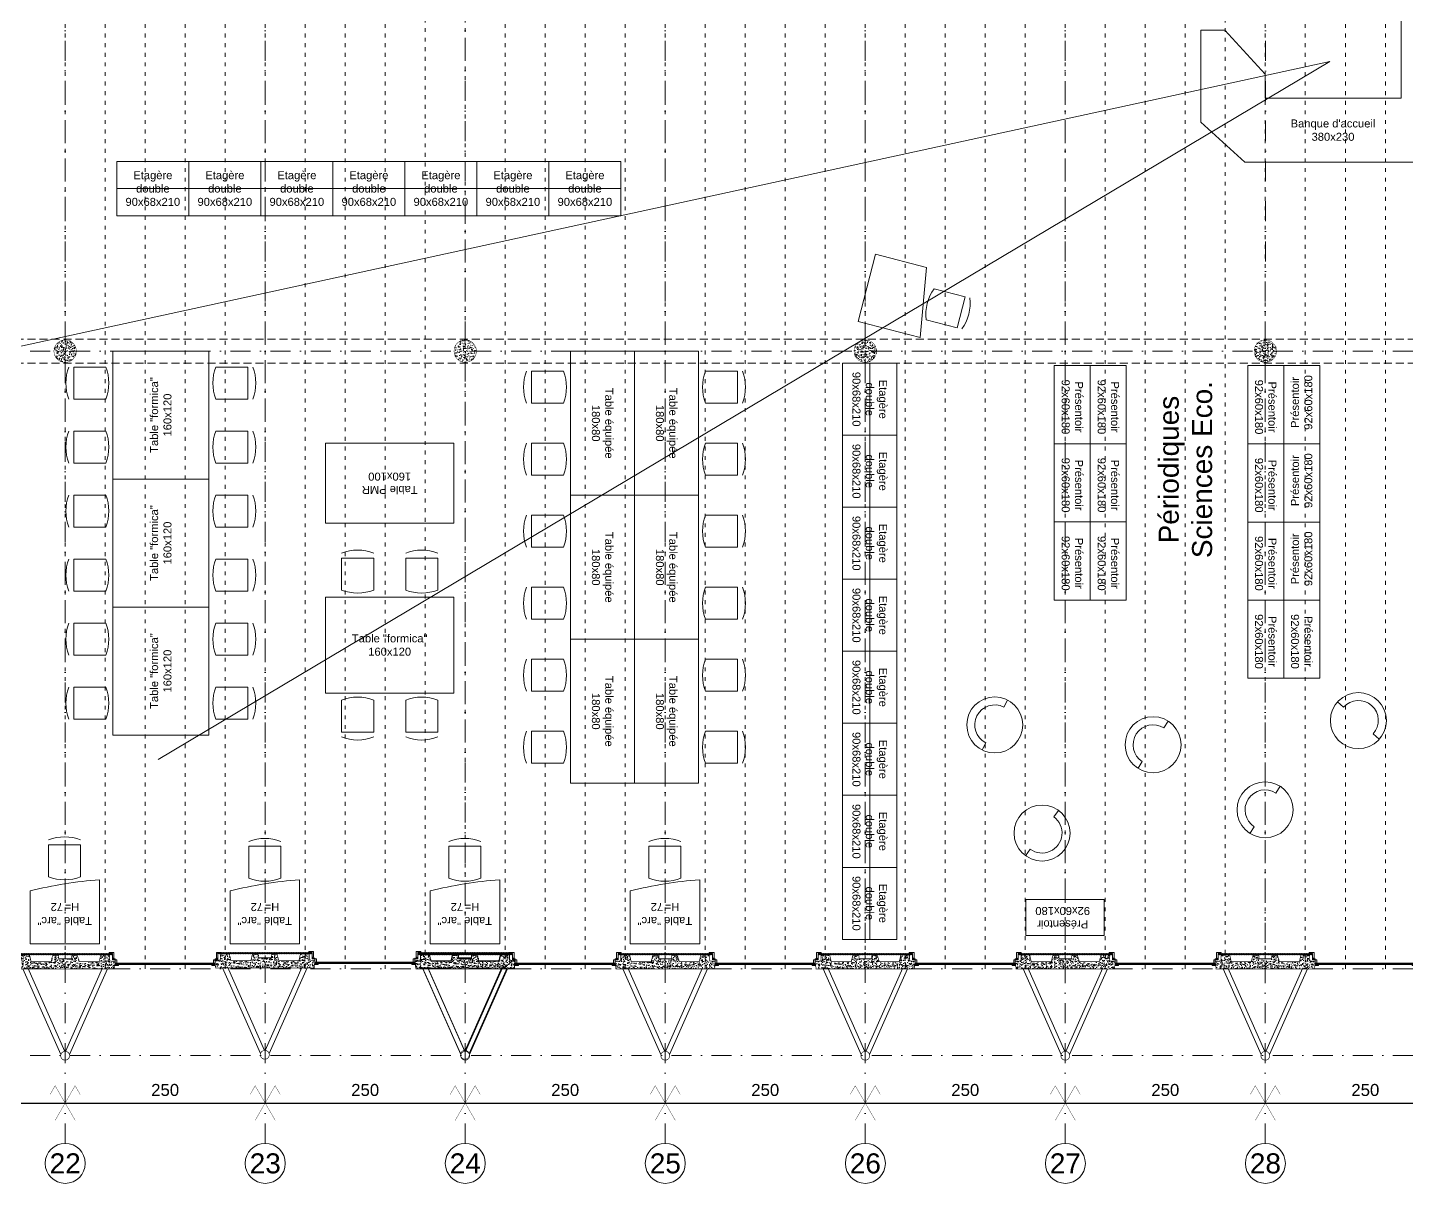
# Model space of a CAD drawing. Header units: millimetres. Extents: x 0 to 111176, y 95213 to 141729.
# Drawn here: x 55951 to 57674, y 106195 to 107640 of the extents above; entities that cross this region are included whole.
import ezdxf
from ezdxf.enums import TextEntityAlignment as Align

# ---------------------------------------------------------------- set-up
doc = ezdxf.new("R2010")
doc.units = ezdxf.units.MM
for name, pattern in [('ACAD_ISO03W100', [30, 12, -18]), ('CONTINU', [0]), ('HIDDEN2', [0.1875, 0.125, -0.0625]), ('TIRETPT2', [0.5, 0.25, -0.125, 0, -0.125])]:
    doc.linetypes.add(name, pattern=pattern)
doc.layers.get('Defpoints').update_dxf_attribs({"lineweight": 9})
doc.layers.add('CDP', color=7, linetype='Continuous', lineweight=9, true_color=0x364259)
doc.layers.add('STR_BOLLARD', color=7, linetype='Continuous', lineweight=9, true_color=0x1c1c1c)
doc.layers.add('Invisible', color=52, linetype='Continuous', lineweight=9, plot=False)
for name, color, linetype, lineweight in [('MEN_Ext', 115, 'Continuous', 9), ('MOB', 37, 'Continuous', 9), ('STR_BOLLARD_Axes', 252, 'Continuous', 9), ('STR_BOLLARD_projeté', 251, 'Continuous', 9)]:
    doc.layers.add(name, color=color, linetype=linetype, lineweight=lineweight)
doc.styles.add('Arial', font='arial.ttf')
doc.styles.add('Arial-10', font='arial.ttf', dxfattribs={"height": 10})
doc.styles.add('Arial-15', font='arial.ttf', dxfattribs={"height": 15})
doc.styles.add('Arial-20', font='arial.ttf', dxfattribs={"height": 20})
doc.dimstyles.new('Cote-15', dxfattribs={"dimtxt": 15, "dimasz": 15, "dimexe": 1.25, "dimexo": 0.625, "dimgap": 7.5, "dimtad": 1, "dimdec": 0, "dimrnd": 0.025, "dimtxsty": 'Arial-15', "dimblk": 'ARCHTICK', "dimcen": 2.5, "dimse1": 1, "dimse2": 1, "dimazin": 0, "dimtfac": 1, "dimtmove": 1, "dimatfit": 3, "dimfxl": 1, "dimarcsym": 0})

# ---------------------------------------------------------------- blocks, each defined once
blk = doc.blocks.new('panneau+contreventement')
at = {"lineweight": 5}
h = blk.add_hatch(dxfattribs=at)
h.set_pattern_fill('AR-CONC', color=252, scale=0.04, angle=360, style=0)
h.set_pattern_definition([(49.99999999999994, (6.955815479159355e-08, 17.59999999470892), (7.287386759840159, -0.6375634215561317), [0.7619999999999998, -8.381999999999998]), (354.9999999999999, (6.955815479159355e-08, 17.59999999470892), (-1.409736856998765, 7.642273809561408), [0.6096, -6.7056233668]), (100.4514446999998, (0.6072803495580956, 17.54686985470835), (5.877649883614139, 7.004710076487798), [0.6476003520000001, -7.123609784]), (46.18419999999995, (6.955815479159355e-08, 19.63199999470817), (10.8431616356852, -1.681693117309098), [1.143, -12.573]), (96.63555760999995, (0.9035960695582617, 19.49185999470865), (9.49616536206013, 9.89704498390885), [0.9714009256, -10.6854243264]), (351.18415117, (6.955815479159355e-08, 19.63199999470817), (9.496165362599092, 9.897044983421296), [0.9143986827999999, -10.0583892768]), (20.99999999999999, (1.016000069557776, 19.12399999471018), (6.064575650765295, -4.090607927483512), [0.7619999999999999, -8.382]), (326, (1.016000069557776, 19.12399999471018), (2.472081133905891, 7.367518644892768), [0.6096, -6.7056]), (71.45144499999996, (1.521381373558143, 18.78311599870722), (8.53665677114865, 3.2769107554362), [0.647600352, -7.123597503999998]), (37.49999999999993, (6.955815479159355e-08, 17.59999999470892), (0.1235441300236765, 3.382201554926124), [0, -6.624319999999999, 0, -6.8072, 0, -6.731]), (7.499999999999964, (6.955815479159355e-08, 17.59999999470892), (2.672786500412234, 4.007222992724778), [0, -3.88112, 0, -6.47192, 0, -2.5654]), (327.4999999999998, (-2.265679930442275, 17.59999999470892), (5.423623806674856, -0.2291497597069439), [0, -2.54, 0, -7.9248, 0, -10.5156]), (317.4999999999999, (-3.281679930441896, 17.59999999470892), (5.925167255440723, 1.017059641333315), [0, -3.302, 0, -5.26288, 0, -7.4676])])
h.paths.add_polyline_path([(8.000000000007276, 16.62599197128293), (8.000000000007276, 12.62599197128293), (-8, 12.62599197128293), (-8, 16.62599197128293), (-15.27348650529757, 16.62599197128293), (-17.5, 9), (-42.54545454565005, 9), (-44.5, 17.59999999831052), (-55.5, 17.59999999831052), (-55.5, 10), (-62.5, 9), (-61.5, 0), (61.5, 0), (62.5, 9), (55.5, 10), (55.5, 17.59999999831052), (44.5, 17.59999999831052), (42.5, 9), (17.50000000000728, 9), (15.72651349470971, 16.62599197128293)])
at = {"layer": 'CDP'}
h = blk.add_hatch(dxfattribs=at)
h.set_pattern_fill('ANSI31', color=256, scale=5)
h.set_pattern_definition([(45, (0, 0), (-0.4419417382415922, 0.4419417382415922), [])])
h.paths.add_polyline_path([(-59, 17.59999999831052), (-59, 19.3999999983098), (58.99999999767169, 19.3999999983098), (58.99999999767169, 17.59999999831052)])
at = {"linetype": 'Continuous', "lineweight": 5, "const_width": 0.8799999952316284}
blk.add_lwpolyline([(8.000000000007276, 16.62599197128293), (8.000000000007276, 12.62599197128293), (-8, 12.62599197128293), (-8, 16.62599197128293), (-15.27348650529757, 16.62599197128293), (-17.5, 9), (-42.54545454565005, 9), (-44.5, 17.59999999831052), (-55.5, 17.59999999831052), (-55.5, 10), (-62.5, 9), (-61.5, 0), (61.5, 0), (62.5, 9), (55.5, 10), (55.5, 17.59999999831052), (44.5, 17.59999999831052), (42.5, 9), (17.50000000000728, 9), (15.72651349470971, 16.62599197128293)], close=True, dxfattribs=at)
for points in [[(-5.29915068641867, -107.0272467950708), (-52.79727948180198, 0.03446815508141299)], [(-0.5113040249361802, -103.0238181007117), (-46.75775930929467, 1.216600178464432)], [(0.5113040249361802, -103.0238181007117), (46.75775930929467, 1.216600178464432)], [(5.29915068641867, -107.0272467950708), (52.79727948180198, 0.03446815508141299)], [(52.79745963354026, 0), (46.20254036645974, 0)]]:
    blk.add_lwpolyline(points)
at = {"const_width": 0.8}
blk.add_lwpolyline([(4.886542232529791, -105.9757763550551, 128.1178204295244), (4.962955946750299, -106.1295426030811, 0.007805315424875689)], format="xyb", close=True, dxfattribs=at)
at = {"layer": 'CDP', "const_width": 0.2}
blk.add_lwpolyline([(-59, 17.59999999831052), (-59, 19.3999999983098), (58.99999999767169, 19.3999999983098), (58.99999999767169, 17.59999999831052), (-59, 17.59999999831052)], close=True, dxfattribs=at)
blk = doc.blocks.new('poteau')
at = {"layer": 'STR_BOLLARD', "lineweight": 5}
h = blk.add_hatch(dxfattribs=at)
h.set_pattern_fill('AR-CONC', color=252, scale=0.04, angle=359.9999999999999, style=0)
h.set_pattern_definition([(49.99999999999999, (-34103.71972945715, -3518.988229174639), (7.287386759840159, -0.6375634215561317), [0.762, -8.382000000000001]), (355, (-34103.71972945715, -3518.988229174639), (-1.409736856998765, 7.642273809561408), [0.6096, -6.7056233668]), (100.4514446999999, (-34103.11244917716, -3519.04135931464), (5.877649883614139, 7.004710076487798), [0.6476003520000001, -7.123609784]), (46.18419999999993, (-34103.71972945715, -3516.956229174639), (10.8431616356852, -1.681693117309098), [1.143, -12.573]), (96.63555760999996, (-34102.81613345716, -3517.096369174639), (9.49616536206013, 9.89704498390885), [0.9714009256, -10.6854243264]), (351.18415117, (-34103.71972945715, -3516.956229174639), (9.496165362599092, 9.897044983421296), [0.9143986828, -10.0583892768]), (21, (-34102.70372945715, -3517.46422917464), (6.064575650765295, -4.090607927483512), [0.762, -8.382000000000001]), (326, (-34102.70372945715, -3517.46422917464), (2.472081133905891, 7.367518644892768), [0.6096, -6.7056]), (71.45144499999996, (-34102.19834815315, -3517.805113170639), (8.53665677114865, 3.2769107554362), [0.6476003520000001, -7.123597503999999]), (37.49999999999994, (-34103.71972945715, -3518.988229174639), (0.1235441300236765, 3.382201554926124), [0, -6.62432, 0, -6.807200000000001, 0, -6.731000000000001]), (7.499999999999974, (-34103.71972945715, -3518.988229174639), (2.672786500412234, 4.007222992724778), [0, -3.88112, 0, -6.47192, 0, -2.5654]), (327.4999999999999, (-34105.98540945715, -3518.988229174639), (5.423623806674856, -0.2291497597069439), [0, -2.54, 0, -7.9248, 0, -10.5156]), (317.4999999999999, (-34107.00140945715, -3518.988229174639), (5.925167255440723, 1.017059641333315), [0, -3.302, 0, -5.26288, 0, -7.4676])])
edge = h.paths.add_edge_path()
edge.add_arc((2.613544936025392e-10, 6.674660824046441e-11), 13.99999999999927, 284.7547730335563, 644.0803509681097)
edge.add_arc((2.613806948659203e-10, 6.66435795437792e-11), 13.99999999999917, 284.0803509681096, 284.7547730335563)
at = {"layer": 'STR_BOLLARD', "lineweight": 5, "const_width": 0.5}
blk.add_lwpolyline([(3.565555101478822, -13.53834616259883, 339.820519298623), (3.405953449982917, -13.57937705112045, 0.002942729891838111)], format="xyb", close=True, dxfattribs=at)
blk = doc.blocks.new('Banque-d-accueil_380x230')
blk.add_lwpolyline([(30, 0), (80, -55), (80, -85), (250, -85), (250, 35), (330, 35), (330, -115), (275, -165), (55, -165), (0, -115), (0, 0)], close=True)
at = {"insert": (165, -125), "char_height": 10, "attachment_point": 5, "style": 'Arial'}
blk.add_mtext_dynamic_manual_height_columns("Banque d'accueil\\P380x230", width=234.8605922671994, gutter_width=18352.47833725253, heights=[0], dxfattribs=at)
blk = doc.blocks.new('etageres-doubles')
blk.add_lwpolyline([(0, 0), (68, 0), (68, -90), (0, -90), (0, 0)], close=True)
blk.add_lwpolyline([(34, 0), (34, -90)])
at = {"insert": (34, -45), "char_height": 10, "attachment_point": 5, "rotation": 270, "style": 'Arial'}
blk.add_mtext_dynamic_manual_height_columns('Etagère \\Pdouble\\P90x68x210', width=234.8605922671994, gutter_width=18352.47833725253, heights=[0], dxfattribs=at)
blk = doc.blocks.new('présentoir')
blk.add_lwpolyline([(0, 0), (97.70000000000073, 0), (97.70000000000073, 45), (0, 45)], close=True)
at = {"insert": (51.70000000000073, 22.5), "char_height": 10, "attachment_point": 5, "style": 'Arial'}
blk.add_mtext_dynamic_manual_height_columns('Présentoir \\P92x60x180', width=234.8605922671994, gutter_width=18352.47833725253, heights=[0], dxfattribs=at)
blk = doc.blocks.new('chauffeuse')
for points in [[(-35, 0), (-25, 0)], [(25, 0), (35, 0)]]:
    blk.add_lwpolyline(points)
blk.add_circle((0, 0), 35)
blk.add_arc((0, 0), 25, 0, 180)
blk = doc.blocks.new('Table-handicapé_160x100')
blk.add_lwpolyline([(0, 100), (160, 100), (160, 0), (0, 0)], close=True)
at = {"insert": (80, 50), "char_height": 10, "attachment_point": 5, "style": 'Arial'}
blk.add_mtext_dynamic_manual_height_columns('Table PMR\\P160x100', width=234.8605922671994, gutter_width=18352.47833725253, heights=[0], dxfattribs=at)
blk = doc.blocks.new('table_équipée_180')
blk.add_lwpolyline([(80, 0), (80, -180), (0, -180), (0, 0)], close=True)
at = {"insert": (40, -90), "char_height": 10, "attachment_point": 5, "rotation": 270, "style": 'Arial'}
blk.add_mtext_dynamic_manual_height_columns('Table équipée\\P180x80', width=234.8605922671994, gutter_width=18352.47833725253, heights=[0], dxfattribs=at)
blk = doc.blocks.new('table-formica-160-120')
blk.add_lwpolyline([(0, 0), (160, 0), (160, 120), (0, 120)], close=True)
at = {"insert": (80, 60), "char_height": 10, "attachment_point": 5, "style": 'Arial'}
blk.add_mtext_dynamic_manual_height_columns('Table "formica"\\P160x120', width=234.8605922671994, gutter_width=18352.47833725253, heights=[0], dxfattribs=at)
blk = doc.blocks.new('chaise-par-defaut')
for points in [[(-54.86354830078199, -20), (-54.86354830078199, -20, -0.189905722026742), (-54.86354830078199, 20)], [(-8.798114440534846, -20), (-8.798114440534846, -20, 0.189905722026742), (-8.798114440534846, 20)]]:
    blk.add_lwpolyline(points, format="xyb")
blk.add_lwpolyline([(-8.798114440534846, -20), (-48.79811444053485, -20), (-48.79811444053485, 20), (-8.798114440534846, 20)])
blk = doc.blocks.new('table-arc')
blk.add_lwpolyline([(-80, 43.49999999999272), (-80, 43.50000000000728), (0, 43.50000000000728), (0, -43.50000000000728), (-66, -43.50000000000728, -0.03955495318732785)], format="xyb", close=True)
at = {"char_height": 10, "rotation": 270, "style": 'Arial'}
for s, insert, attachment_point in [('Table "arc"', (-28.39474934566085, -0.1052195326399292), 5), ('H=', (-46.01231244178805, -0.1705031430942065), 6)]:
    blk.add_mtext_dynamic_manual_height_columns(s, width=234.8605922671994, gutter_width=18352.47833725253, heights=[0], dxfattribs=dict(at, insert=insert, attachment_point=attachment_point))
at = {"style": 'Arial-10'}
blk.add_attdef('HAUTEUR', text='', height=10, rotation=270, dxfattribs=at).set_placement((-45.76254463806129, -2.227131945525799), align=Align.MIDDLE_LEFT)
blk = doc.blocks.new('Fenetres Ext')
for points in [[(14.09999999846332, 3.400000005214679), (14.09999999846332, 4.400000005214679), (18.09999999846332, 4.400000005214679), (18.09999999846332, 3.400000005214679)], [(14.09999999846332, 1.400000005214679), (139.0999999735504, 1.400000005214679), (139.0999999735504, 3.400000005214679), (14.09999999846332, 3.400000005214679), (14.09999999846332, 1.400000005214679)], [(14.09999999846332, -2.599999994785321), (16.09999999846332, -2.599999994785321), (16.09999999846332, 1.400000005214679), (14.09999999846332, 1.400000005214679)], [(139.0999999735504, 3.400000005214679), (139.0999999735504, 4.400000005214679), (135.0999999735504, 4.400000005214679), (135.0999999735504, 3.400000005214679)], [(139.0999999735504, -2.599999994785321), (137.0999999735504, -2.599999994785321), (137.0999999735504, 1.400000005214679), (139.0999999735504, 1.400000005214679)], [(6.599999998463318, -10.59999999478532), (10.59999999846332, -10.59999999478532), (10.59999999846332, -3.599999994785321), (11.59999999846332, -3.599999994785321), (11.59999999846332, -4.585936534454959), (12.59999999972251, -4.585936534454959), (12.59999999846332, -11.59999999478532), (6.599999998463318, -11.59999999478532)], [(10.59999999846332, -3.599999994785321), (14.09999999846332, -3.599999994785321), (14.09999999846332, -2.599999994785321), (10.59999999846332, -2.599999994785321), (10.59999999846332, -3.599999994785321)], [(142.5999999735504, -3.599999994785321), (139.0999999735504, -3.599999994785321), (139.0999999735504, -2.599999994785321), (142.5999999735504, -2.599999994785321), (142.5999999735504, -3.599999994785321)], [(146.5999999735504, -10.59999999478532), (142.5999999735504, -10.59999999478532), (142.5999999735504, -3.599999994785321), (141.5999999735504, -3.599999994785321), (141.5999999735504, -4.585936534454959), (140.5999999722912, -4.585936534454959), (140.5999999735504, -11.59999999478532), (146.5999999735504, -11.59999999478532)]]:
    blk.add_lwpolyline(points, close=True)
blk.add_lwpolyline([(14.09999999846332, 2.400000005214679), (139.0999999735504, 2.400000005214679)])
blk = doc.blocks.new('Axe-construction')
at = {"const_width": 0.4}
for points in [[(-18.71420953128381, 10.80465391055782), (-12.47613968752262, 21.60930782111564), (12.47613968752262, -21.60930782111564)], [(18.71420953128381, 10.80465391055782), (12.47613968752262, 21.60930782111564), (-12.47613968752262, -21.60930782111564)]]:
    blk.add_lwpolyline(points, dxfattribs=at)
blk = doc.blocks.new('n°-axe')
at = {"layer": 'STR_BOLLARD_Axes', "linetype": 'CONTINU', "ltscale": 60}
blk.add_circle((0, -25), 25, dxfattribs=at)
at = {"layer": 'STR_BOLLARD_Axes', "style": 'Arial-20'}
blk.add_attdef('AXE', text='', height=25, dxfattribs=at).set_placement((0, -25), align=Align.MIDDLE_CENTER)
blk = doc.blocks.new('*D469')
at = {"layer": 'Defpoints', "color": 0, "transparency": 16777216}
for p in [(57497.64475873709, 106295.7942088432), (57747.64475869173, 106295.7925493741), (57747.64475867698, 106295.7912873696)]:
    blk.add_point(p, dxfattribs=at)
at = {"layer": 'STR_BOLLARD_Axes', "color": 0, "lineweight": -2, "transparency": 16777216}
blk.add_line((57497.64475875183, 106295.7954708477), (57747.64475869173, 106295.7925493741), dxfattribs=at)
at = {"layer": 'STR_BOLLARD_Axes', "color": 0, "lineweight": 5, "transparency": 16777216, "insert": (57622.64484821934, 106312.0167435276), "char_height": 15, "attachment_point": 5, "rotation": 359.99933044756455, "style": 'Arial-15'}
blk.add_mtext('250', dxfattribs=at)
blk = doc.blocks.new('_None')
blk = doc.blocks.new('*D470')
at = {"layer": 'Defpoints', "color": 0, "transparency": 16777216}
for p in [(57247.6447588429, 106295.7993522215), (57497.64475879755, 106295.7976927524), (57497.6447587828, 106295.7964307479)]:
    blk.add_point(p, dxfattribs=at)
at = {"layer": 'STR_BOLLARD_Axes', "color": 0, "lineweight": -2, "transparency": 16777216}
blk.add_line((57247.64475885765, 106295.800614226), (57497.64475879755, 106295.7976927524), dxfattribs=at)
at = {"layer": 'STR_BOLLARD_Axes', "color": 0, "lineweight": 5, "transparency": 16777216, "insert": (57372.64484832514, 106312.0218869058), "char_height": 15, "attachment_point": 5, "rotation": 359.99933044756455, "style": 'Arial-15'}
blk.add_mtext('250', dxfattribs=at)
blk = doc.blocks.new('*D471')
at = {"layer": 'Defpoints', "color": 0, "transparency": 16777216}
for p in [(56997.64475894872, 106295.8044955998), (57247.64475890336, 106295.8028361307), (57247.64475888861, 106295.8015741261)]:
    blk.add_point(p, dxfattribs=at)
at = {"layer": 'STR_BOLLARD_Axes', "color": 0, "lineweight": -2, "transparency": 16777216}
blk.add_line((56997.64475896347, 106295.8057576043), (57247.64475890336, 106295.8028361307), dxfattribs=at)
at = {"layer": 'STR_BOLLARD_Axes', "color": 0, "lineweight": 5, "transparency": 16777216, "insert": (57122.64484843094, 106312.0270302841), "char_height": 15, "attachment_point": 5, "rotation": 359.9993304475612, "style": 'Arial-15'}
blk.add_mtext('250', dxfattribs=at)
blk = doc.blocks.new('*D472')
at = {"layer": 'Defpoints', "color": 0, "transparency": 16777216}
for p in [(56747.64475905455, 106295.8096389781), (56997.64475900918, 106295.807979509), (56997.64475899443, 106295.8067175044)]:
    blk.add_point(p, dxfattribs=at)
at = {"layer": 'STR_BOLLARD_Axes', "color": 0, "lineweight": -2, "transparency": 16777216}
blk.add_line((56747.6447590693, 106295.8109009826), (56997.64475900918, 106295.807979509), dxfattribs=at)
at = {"layer": 'STR_BOLLARD_Axes', "color": 0, "lineweight": 5, "transparency": 16777216, "insert": (56872.64484853679, 106312.0321736624), "char_height": 15, "attachment_point": 5, "rotation": 359.99933044756784, "style": 'Arial-15'}
blk.add_mtext('250', dxfattribs=at)
blk = doc.blocks.new('*D473')
at = {"layer": 'Defpoints', "color": 0, "transparency": 16777216}
for p in [(56497.64475916036, 106295.8147823563), (56747.64475911501, 106295.8131228872), (56747.64475910026, 106295.8118608827)]:
    blk.add_point(p, dxfattribs=at)
at = {"layer": 'STR_BOLLARD_Axes', "color": 0, "lineweight": -2, "transparency": 16777216}
blk.add_line((56497.64475917511, 106295.8160443608), (56747.64475911501, 106295.8131228872), dxfattribs=at)
at = {"layer": 'STR_BOLLARD_Axes', "color": 0, "lineweight": 5, "transparency": 16777216, "insert": (56622.64484864258, 106312.0373170406), "char_height": 15, "attachment_point": 5, "rotation": 359.9993304475612, "style": 'Arial-15'}
blk.add_mtext('250', dxfattribs=at)
blk = doc.blocks.new('*D474')
at = {"layer": 'Defpoints', "color": 0, "transparency": 16777216}
for p in [(56247.64475926618, 106295.8199257346), (56497.64475922083, 106295.8182662655), (56497.64475920608, 106295.817004261)]:
    blk.add_point(p, dxfattribs=at)
at = {"layer": 'STR_BOLLARD_Axes', "color": 0, "lineweight": -2, "transparency": 16777216}
blk.add_line((56247.64475928093, 106295.8211877391), (56497.64475922083, 106295.8182662655), dxfattribs=at)
at = {"layer": 'STR_BOLLARD_Axes', "color": 0, "lineweight": 5, "transparency": 16777216, "insert": (56372.64484874838, 106312.042460419), "char_height": 15, "attachment_point": 5, "rotation": 359.99933044756784, "style": 'Arial-15'}
blk.add_mtext('250', dxfattribs=at)
blk = doc.blocks.new('*D475')
at = {"layer": 'Defpoints', "color": 0, "transparency": 16777216}
for p in [(55997.64475937199, 106295.8250691128), (56247.64475932663, 106295.8234096438), (56247.64475931189, 106295.8221476392)]:
    blk.add_point(p, dxfattribs=at)
at = {"layer": 'STR_BOLLARD_Axes', "color": 0, "lineweight": -2, "transparency": 16777216}
blk.add_line((55997.64475938674, 106295.8263311174), (56247.64475932663, 106295.8234096438), dxfattribs=at)
at = {"layer": 'STR_BOLLARD_Axes', "color": 0, "lineweight": 5, "transparency": 16777216, "insert": (56122.64484885423, 106312.0476037972), "char_height": 15, "attachment_point": 5, "rotation": 359.9993304475612, "style": 'Arial-15'}
blk.add_mtext('250', dxfattribs=at)
blk = doc.blocks.new('*D476')
at = {"layer": 'Defpoints', "color": 0, "transparency": 16777216}
for p in [(55747.64475947781, 106295.8302124911), (55997.64475943245, 106295.828553022), (55997.6447594177, 106295.8272910175)]:
    blk.add_point(p, dxfattribs=at)
at = {"layer": 'STR_BOLLARD_Axes', "color": 0, "lineweight": -2, "transparency": 16777216}
blk.add_line((55747.64475949256, 106295.8314744956), (55997.64475943245, 106295.828553022), dxfattribs=at)
at = {"layer": 'STR_BOLLARD_Axes', "color": 0, "lineweight": 5, "transparency": 16777216, "insert": (55872.64484896004, 106312.0527471755), "char_height": 15, "attachment_point": 5, "rotation": 359.99933044756784, "style": 'Arial-15'}
blk.add_mtext('250', dxfattribs=at)

msp = doc.modelspace()

# ---------------------------------------------------------------- linework, layer by layer
at = {"layer": 'Invisible'}
for points in [[(57578.39016631283, 107597.2224207213), (53852.1541540699, 106787.0438424382)], [(57578.39016631283, 107597.2224207213), (56113.78261800444, 106725.1331029609)]]:
    msp.add_lwpolyline(points, dxfattribs=at)
at = {"layer": 'MOB'}
msp.add_lwpolyline([(57066.20419280569, 107252.3392291644), (57066.20419280569, 107252.3392291643), (56988.72495584324, 107272.263280954), (57010.39236216449, 107356.5219511507), (57074.31273265851, 107340.0846084242)], close=True, dxfattribs=at)
msp.add_lwpolyline([(56969.25188948953, 106614.8947563333), (56969.25188948953, 106614.8947563333)], dxfattribs=at)
at = {"layer": 'STR_BOLLARD', "linetype": 'HIDDEN2', "ltscale": 80}
for points in [[(51750.75189010129, 107250.5318741623), (58742.21718550083, 107250.2624266001)], [(51750.75189010129, 107220.5318741401), (58742.46347079443, 107220.2624170862)]]:
    msp.add_lwpolyline(points, dxfattribs=at)
at = {"layer": 'STR_BOLLARD_Axes', "linetype": 'TIRETPT2', "ltscale": 100}
for points in [[(55997.64372225878, 106245.4149519365), (55997.69350752439, 108665.2868243489)], [(56247.64372215297, 106245.4098085582), (56247.69350741857, 108665.2816809706)], [(56497.64372204716, 106245.4046651799), (56497.69350731275, 108665.2765375923)], [(56747.64372194133, 106245.3995218016), (56747.69350720694, 108665.2713942141)], [(56997.64372183551, 106245.3943784234), (56997.69350710112, 108665.2662508358)], [(57247.6437217297, 106245.3892350451), (57247.6935069953, 108665.2611074575)], [(57497.64372162388, 106245.3840916669), (57497.69350688948, 108665.2559640793)], [(50643.22167300135, 107235.386316882), (58888.09466832739, 107235.386316882)], [(50643.2040990572, 106463.3827582314), (58888.09466832739, 106463.3863577675)], [(50643.2041462076, 106355.3827582314), (58888.09466832739, 106355.3863577675)]]:
    msp.add_lwpolyline(points, dxfattribs=at)
at = {"layer": 'STR_BOLLARD_projeté', "color": 252, "linetype": 'ACAD_ISO03W100', "lineweight": 5, "ltscale": 0.4}
for points in [[(56397.65188945129, 106463.3827582314), (56397.65188945129, 108507.384372169)], [(56447.65188945129, 106482.2901514453), (56447.65188945129, 108507.384372169)], [(56497.65188945129, 106482.2901514453), (56497.65188945129, 108507.384372169)], [(56547.65188945129, 106463.3827582314), (56547.65188945129, 108507.384372169)], [(56597.65188945129, 106463.3827582314), (56597.65188945129, 108507.384372169)], [(56647.65188945129, 106463.3827582314), (56647.65188945129, 108507.384372169)], [(56697.65188945129, 106463.3827582314), (56697.65188945129, 108507.384372169)], [(56747.65188945129, 106463.3827582314), (56747.65188945129, 108507.384372169)], [(56797.65188945129, 106463.3827582314), (56797.65188945129, 108507.384372169)], [(56847.65188945129, 106463.3827582314), (56847.65188945129, 108507.384372169)], [(56897.65188945129, 106463.3827582314), (56897.65188945129, 108507.384372169)], [(56947.65188945129, 106463.3827582314), (56947.65188945129, 108507.384372169)], [(56997.65188945129, 106463.3827582314), (56997.65188945129, 108507.384372169)], [(57047.65188945129, 106463.3827582314), (57047.65188945129, 108507.384372169)], [(57097.65188945129, 106463.3827582314), (57097.65188945129, 108507.384372169)], [(57147.65188945129, 106463.3827582314), (57147.65188945129, 108507.384372169)], [(57197.65188945129, 106463.3827582314), (57197.65188945129, 108507.384372169)], [(57247.65188945129, 106463.3827582314), (57247.65188945129, 108507.384372169)], [(57297.65188945129, 106463.3827582314), (57297.65188945129, 108507.384372169)], [(57347.65188945129, 106463.3827582314), (57347.65188945129, 108507.384372169)], [(57397.65188945129, 106463.3827582314), (57397.65188945129, 108507.384372169)], [(57447.65188945129, 106482.2901369255), (57447.65188945129, 108507.384372169)], [(55997.65188972286, 106463.3827582314), (55997.65188972286, 108489.2791454891)], [(56047.65188972286, 106463.3827582314), (56047.65188972286, 108489.2791454891)], [(56097.65188972286, 106463.3827582314), (56097.65188972286, 108489.2791454891)], [(56147.65188972286, 106463.3827582314), (56147.65188972286, 108489.2791454891)], [(56197.65188972286, 106463.3827582314), (56197.65188972286, 108489.2791454891)], [(56247.65188945129, 106463.3827582314), (56247.65188945129, 108489.2791454891)], [(56297.65188945129, 106463.3827582314), (56297.65188945129, 108489.2791454891)], [(56347.65188945129, 106463.3827582314), (56347.65188945129, 108489.2791454891)], [(57497.65188945129, 106463.3827582314), (57497.65188945129, 108489.2791309693)], [(57547.65188945129, 106463.3827582314), (57547.65188945129, 108489.2791309693)], [(57597.65188945129, 106463.3827582314), (57597.65188945129, 108489.2791309693)], [(57647.65188945129, 106463.3827582314), (57647.65188945129, 108489.2791309693)]]:
    msp.add_lwpolyline(points, dxfattribs=at)

# ---------------------------------------------------------------- block references
at = {"layer": 'MEN_Ext', "xscale": -1, "rotation": 180}
for p in [(56046.05188897326, 106472.182758242), (56295.65188969194, 106473.3937406165), (56546.05188891028, 106472.1827582406), (56796.05188947786, 106472.1827582362), (57046.05188945283, 106472.1827582324), (57296.051888926, 106472.1827582381), (57546.05188881959, 106472.1827582381)]:
    msp.add_blockref('Fenetres Ext', p, dxfattribs=at)
at = {"layer": 'MOB'}
for name, p in [('Banque-d-accueil_380x230', (57417.25188954398, 107636.5533984145)), ('table_équipée_180', (56629.25188948953, 107235.3371954234)), ('table_équipée_180', (56709.25188948953, 107235.3371954234)), ('chaise-par-defaut', (56629.25188948953, 107190.3566445965)), ('etageres-doubles', (56969.25188948953, 107220.3292004158)), ('etageres-doubles', (56969.25188948953, 107130.3292004158)), ('table_équipée_180', (56629.25188948953, 107055.3371954234)), ('table_équipée_180', (56709.25188948953, 107055.3371954234)), ('etageres-doubles', (56969.25188948953, 107040.3292004158)), ('chaise-par-defaut', (56629.25188948953, 107010.3566445965)), ('etageres-doubles', (56969.25188948953, 106950.3292004158)), ('table-formica-160-120', (56323.25188948953, 106808.0896298734)), ('table_équipée_180', (56629.25188948953, 106875.3371954234)), ('table_équipée_180', (56709.25188948953, 106875.3371954234)), ('chaise-par-defaut', (56629.25188948953, 106830.3566445965)), ('etageres-doubles', (56969.25188948953, 106860.3292004158)), ('etageres-doubles', (56969.25188948953, 106770.3292004158)), ('etageres-doubles', (56969.25188948953, 106680.3292004158)), ('etageres-doubles', (56969.25188948953, 106590.3292004158))]:
    msp.add_blockref(name, p, dxfattribs=at)
for name, p, rotation in [('etageres-doubles', (56062.25188965981, 107404.5533984742), 90), ('etageres-doubles', (56152.25188965981, 107404.5533984742), 90), ('etageres-doubles', (56242.25188965981, 107404.5533984742), 90), ('etageres-doubles', (56332.25188965981, 107404.5533984742), 90), ('etageres-doubles', (56422.25188965981, 107404.5533984742), 90), ('etageres-doubles', (56512.25188965981, 107404.5533984742), 90), ('etageres-doubles', (56602.25188965981, 107404.5533984742), 90), ('table-formica-160-120', (56177.25188948953, 107075.5533984129), 90), ('chaise-par-defaut', (56177.25188948953, 107195.5533984129), 180), ('présentoir', (57233.91907046072, 107217.3863675773), 270), ('présentoir', (57278.91907046072, 107217.3863675773), 270), ('présentoir', (57475.58625143191, 107217.2828381981), 270), ('présentoir', (57565.58625143191, 107119.5828381981), 89.99999999999999), ('chaise-par-defaut', (56177.25188948953, 107115.5533984129), 180), ('Table-handicapé_160x100', (56483.25188948953, 107120.350991067), 180), ('chaise-par-defaut', (56789.25188948953, 107100.3566445965), 180), ('présentoir', (57233.91907046072, 107119.6863675773), 270), ('présentoir', (57278.91907046072, 107119.6863675773), 270), ('présentoir', (57475.58625143191, 107119.5828381981), 270), ('présentoir', (57565.58625143191, 107021.882838198), 89.99999999999999), ('table-formica-160-120', (56177.25188948953, 106915.5533984129), 90), ('chaise-par-defaut', (56177.25188948953, 107035.5533984129), 180), ('présentoir', (57233.91907046072, 107021.9863675773), 270), ('présentoir', (57278.91907046072, 107021.9863675773), 270), ('présentoir', (57475.58625143191, 107021.882838198), 270), ('présentoir', (57565.58625143191, 106924.182838198), 89.99999999999999), ('chaise-par-defaut', (56177.25188948953, 106955.5533984129), 180), ('chaise-par-defaut', (56789.25188948953, 106920.3566445965), 180), ('table-formica-160-120', (56177.25188948953, 106755.5533984129), 90), ('présentoir', (57475.58625143191, 106924.2863675773), 270), ('présentoir', (57520.58625143191, 106924.2863675773), 270), ('chaise-par-defaut', (56177.25188948953, 106875.5533984129), 180), ('chaise-par-defaut', (56177.25188948953, 106795.5533984129), 180), ('chauffeuse', (57159.51608756455, 106768.2776522626), 62.93028038357343), ('chauffeuse', (57613.92041369448, 106773.7424584016), 318.2978409942899), ('chaise-par-defaut', (56363.25188948953, 106808.0896298734), 89.99999999999999), ('chaise-par-defaut', (56443.25188948953, 106808.0896298734), 89.99999999999999), ('chauffeuse', (57357.40273459083, 106743.545255386), 57.36055482237418), ('chaise-par-defaut', (56789.25188948953, 106740.3566445965), 180), ('chauffeuse', (57497.28756516534, 106662.1682798686), 57.36055482237418), ('chauffeuse', (57218.55516840834, 106633.2046892208), 234.075564404648), ('chaise-par-defaut', (55996.97504243576, 106569.6992563026), 270), ('chaise-par-defaut', (56247.25192495938, 106567.9101607669), 270), ('chaise-par-defaut', (56497.25192502492, 106567.9101609644), 270), ('chaise-par-defaut', (56747.25192500001, 106567.9101609656), 270), ('présentoir', (57296.10188967387, 106549.9628426768), 180)]:
    msp.add_blockref(name, p, dxfattribs=dict(at, rotation=rotation))
at = {"layer": 'MOB', "xscale": -1}
for p, rotation in [((57070.2584627321, 107296.2119187943), 345.5786584911131), ((56057.25188948953, 107195.5533984129), 180), ((56057.25188948953, 107115.5533984129), 180), ((56629.25188948953, 107100.3566445965), 180), ((56057.25188948953, 107035.5533984129), 180), ((56363.25188948953, 106928.0896298734), 90), ((56443.25188948953, 106928.0896298734), 90), ((56057.25188948953, 106955.5533984129), 180), ((56629.25188948953, 106920.3566445965), 180), ((56057.25188948953, 106875.5533984129), 180), ((56057.25188948953, 106795.5533984129), 180), ((56629.25188948953, 106740.3566445965), 180)]:
    msp.add_blockref('chaise-par-defaut', p, dxfattribs=dict(at, rotation=rotation))
for p in [(56789.25188948953, 107190.3566445965), (56789.25188948953, 107010.3566445965), (56789.25188948953, 106830.3566445965)]:
    msp.add_blockref('chaise-par-defaut', p, dxfattribs=at)
at = {"layer": 'MOB', "lineweight": 5, "rotation": 270}
for p in [(55997.2519249843, 106494.9101609656), (56247.25192495939, 106494.9101609656), (56497.25192502493, 106494.9101609656), (56747.25192500002, 106494.9101609656)]:
    msp.add_blockref('table-arc', p, dxfattribs=at).add_auto_attribs({'HAUTEUR': '72'})
at = {"layer": 'STR_BOLLARD'}
for p in [(55997.66408944761, 107235.386316882), (56497.66408944761, 107235.386316882), (56997.6640894476, 107235.386316882), (57497.66408944761, 107235.386316882)]:
    msp.add_blockref('poteau', p, dxfattribs=at)
at = {"layer": 'STR_BOLLARD', "xscale": -1}
for p in [(55997.65188895275, 106463.3827580408), (56247.25188967725, 106464.5937404173), (56497.25188965815, 106464.5937403061), (56497.65188899338, 106463.3827582371), (56747.65188896847, 106463.3827582383), (56997.65188945129, 106463.3827582314), (57247.65188945129, 106463.3827582314), (57497.65188945129, 106463.3827582314)]:
    msp.add_blockref('panneau+contreventement', p, dxfattribs=at)
at = {"layer": 'STR_BOLLARD_Axes', "linetype": 'CONTINU', "ltscale": 60, "rotation": 0.1193758766297107}
for p in [(55997.64475938674, 106295.8263311174), (56247.64475928092, 106295.8211877391), (56497.64475917511, 106295.8160443608), (56747.64475906928, 106295.8109009826), (56997.64475896347, 106295.8057576043), (57247.64475885765, 106295.800614226), (57497.64475875183, 106295.7954708477)]:
    msp.add_blockref('Axe-construction', p, dxfattribs=at)
at = {"layer": 'STR_BOLLARD_Axes', "rotation": 0.1194823544387405}
for p, values in [((55997.69637057091, 106245.4150062902), {'AXE': '22'}), ((56247.69637046508, 106245.409862912), {'AXE': '23'}), ((56497.69637035926, 106245.4047195337), {'AXE': '24'}), ((56747.69637025345, 106245.3995761554), {'AXE': '25'}), ((56997.69637014763, 106245.3944327772), {'AXE': '26'}), ((57247.69637004181, 106245.3892893989), {'AXE': '27'}), ((57497.69636993599, 106245.3841460207), {'AXE': '28'})]:
    msp.add_blockref('n°-axe', p, dxfattribs=at).add_auto_attribs(values)

# ---------------------------------------------------------------- texts
at = {"layer": 'MOB', "insert": (57397.92296062773, 107087.3822533341), "char_height": 25, "attachment_point": 5, "rotation": 89.99999999999999, "style": 'Arial'}
msp.add_mtext_dynamic_manual_height_columns('Périodiques\\PSciences Eco.', width=501.6954130432568, gutter_width=18352.47833725253, heights=[0], dxfattribs=at)

# ---------------------------------------------------------------- dimensions: what is measured, and where the dimension line sits
at = {"layer": 'STR_BOLLARD_Axes', "lineweight": 5}
for base, p1, p2, angle, picture, middle in [((55997.64475943245, 106295.828553022), (55747.64475947781, 106295.8302124911), (55997.6447594177, 106295.8272910175), 359.9993304475712, '*D476', (55872.64475946251, 106304.3941523602)), ((56247.64475932663, 106295.8234096438), (55997.64475937199, 106295.8250691128), (56247.64475931189, 106295.8221476392), 359.9993304475712, '*D475', (56122.6447593567, 106304.3890089819)), ((56497.64475922083, 106295.8182662655), (56247.64475926617, 106295.8199257346), (56497.64475920607, 106295.817004261), 359.9993304475712, '*D474', (56372.64475925085, 106304.3838656037)), ((56747.64475911501, 106295.8131228872), (56497.64475916036, 106295.8147823563), (56747.64475910025, 106295.8118608827), 359.9993304475712, '*D473', (56622.64475914505, 106304.3787222253)), ((56997.64475900918, 106295.807979509), (56747.64475905454, 106295.809638978), (56997.64475899443, 106295.8067175044), 359.9993304475712, '*D472', (56872.64475903926, 106304.3735788471)), ((57247.64475890336, 106295.8028361307), (56997.64475894872, 106295.8044955998), (57247.64475888861, 106295.8015741261), 359.9993304475479, '*D471', (57122.64475893341, 106304.3684354688)), ((57497.64475879755, 106295.7976927524), (57247.6447588429, 106295.7993522215), (57497.6447587828, 106295.7964307479), 359.9993304475712, '*D470', (57372.64475882761, 106304.3632920905)), ((57747.64475869173, 106295.7925493741), (57497.64475873709, 106295.7942088432), (57747.64475867698, 106295.7912873696), 359.9993304475712, '*D469', (57622.64475872181, 106304.3581487123))]:
    dim = msp.add_linear_dim(base=base, p1=p1, p2=p2, angle=angle, dimstyle='Cote-15', override={"dimgap": 0, "dimblk1": 'None', "dimblk2": 'None', "dimsah": 1}, dxfattribs=at)
    dim.commit()
    dim.dimension.update_dxf_attribs({"geometry": picture, "text_midpoint": middle, "dimtype": 161})

doc.saveas('drawing.dxf')
